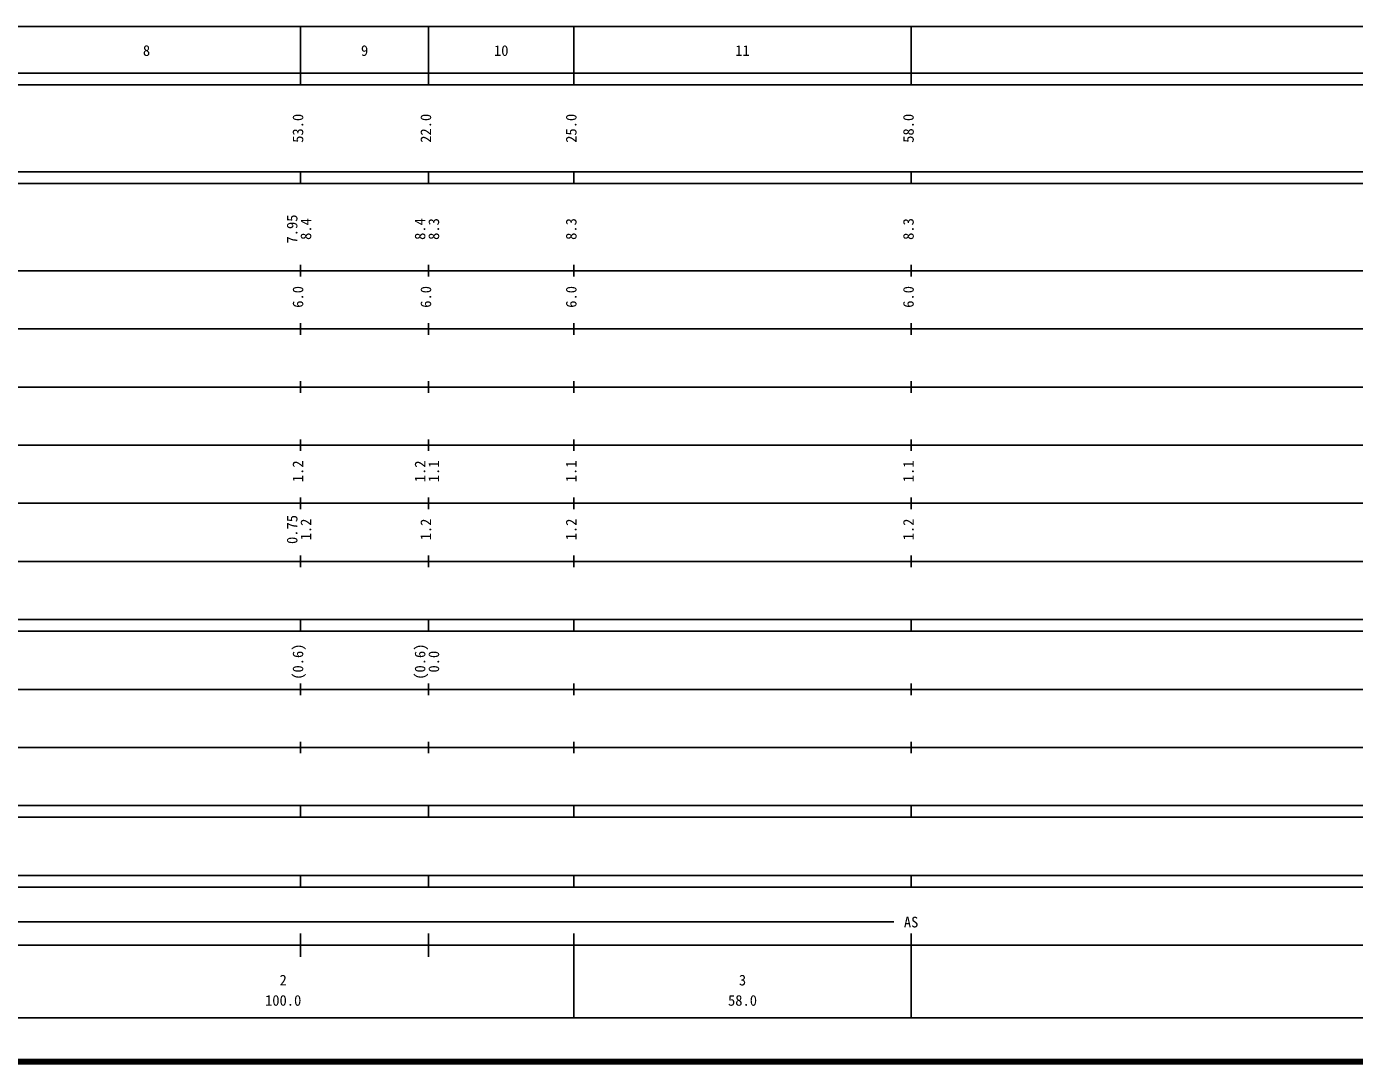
# Model space of a CAD drawing. Units: millimetres on the paper, enlarged 1000 times. Extents: x 40000 to 680000, y 20000 to 380000.
# Drawn here: x 173863 to 402249, y 20000 to 198000 of the extents above; entities that cross this region are included whole.
import ezdxf
from ezdxf.enums import TextEntityAlignment as Align

# ---------------------------------------------------------------- set-up
doc = ezdxf.new("R2010")
doc.units = ezdxf.units.MM
doc.header["$LTSCALE"] = 1000
doc.layers.add('M-TTL', color=2, linetype='Continuous', lineweight=140)
doc.layers.add('M-TTL-BAND', color=7, linetype='Continuous', lineweight=25)
doc.styles.add('ＭＳ ゴシック', font='')
doc.styles.get('ＭＳ ゴシック').set_extended_font_data('MS Gothic')

msp = doc.modelspace()

# ---------------------------------------------------------------- linework, layer by layer
at = {"layer": 'M-TTL'}
msp.add_line((40000, 20000), (680000, 20000), dxfattribs=at)
at = {"layer": 'M-TTL-BAND'}
for p, q in [((68000, 198000), (579000, 198000)), ((221000, 188000), (221000, 198000)), ((243000, 188000), (243000, 198000)), ((268000, 188000), (268000, 198000)), ((326000, 188000), (326000, 198000)), ((40000, 190000), (579000, 190000)), ((40000, 188000), (579000, 188000)), ((40000, 173000), (579000, 173000)), ((221000, 171000), (221000, 173000)), ((243000, 171000), (243000, 173000)), ((268000, 171000), (268000, 173000)), ((326000, 171000), (326000, 173000)), ((40000, 171000), (579000, 171000)), ((40000, 156000), (579000, 156000)), ((221000, 155000), (221000, 157000)), ((243000, 155000), (243000, 157000)), ((268000, 155000), (268000, 157000)), ((326000, 155000), (326000, 157000)), ((221000, 145000), (221000, 147000)), ((243000, 145000), (243000, 147000)), ((268000, 145000), (268000, 147000)), ((326000, 145000), (326000, 147000)), ((46000, 146000), (579000, 146000)), ((52000, 136000), (579000, 136000)), ((221000, 135000), (221000, 137000)), ((243000, 135000), (243000, 137000)), ((268000, 135000), (268000, 137000)), ((326000, 135000), (326000, 137000)), ((46000, 126000), (579000, 126000)), ((221000, 125000), (221000, 127000)), ((243000, 125000), (243000, 127000)), ((268000, 125000), (268000, 127000)), ((326000, 125000), (326000, 127000)), ((221000, 115000), (221000, 117000)), ((243000, 115000), (243000, 117000)), ((268000, 115000), (268000, 117000)), ((326000, 115000), (326000, 117000)), ((52000, 116000), (579000, 116000)), ((46000, 106000), (579000, 106000)), ((221000, 105000), (221000, 107000)), ((243000, 105000), (243000, 107000)), ((268000, 105000), (268000, 107000)), ((326000, 105000), (326000, 107000)), ((40000, 96000), (579000, 96000)), ((221000, 94000), (221000, 96000)), ((243000, 94000), (243000, 96000)), ((268000, 94000), (268000, 96000)), ((326000, 94000), (326000, 96000)), ((40000, 94000), (579000, 94000)), ((221000, 83000), (221000, 85000)), ((243000, 83000), (243000, 85000)), ((268000, 83000), (268000, 85000)), ((326000, 83000), (326000, 85000)), ((49000, 84000), (579000, 84000)), ((40000, 74000), (579000, 74000)), ((221000, 73000), (221000, 75000)), ((243000, 73000), (243000, 75000)), ((268000, 73000), (268000, 75000)), ((326000, 73000), (326000, 75000)), ((40000, 64000), (579000, 64000)), ((221000, 62000), (221000, 64000)), ((243000, 62000), (243000, 64000)), ((268000, 62000), (268000, 64000)), ((326000, 62000), (326000, 64000)), ((40000, 62000), (579000, 62000)), ((40000, 52000), (579000, 52000)), ((221000, 50000), (221000, 52000)), ((243000, 50000), (243000, 52000)), ((268000, 50000), (268000, 52000)), ((326000, 50000), (326000, 52000)), ((40000, 50000), (579000, 50000)), ((71000, 44000), (323000, 44000)), ((221000, 38000), (221000, 42000)), ((243000, 38000), (243000, 42000)), ((268000, 27500), (268000, 42000)), ((326000, 27500), (326000, 42000)), ((40000, 40000), (579000, 40000)), ((68000, 27500), (579000, 27500))]:
    msp.add_line(p, q, dxfattribs=at)

# ---------------------------------------------------------------- texts
at = {"layer": 'M-TTL-BAND', "style": 'ＭＳ ゴシック'}
for s, p in [('8', (194500, 192405)), ('9', (232000, 192405)), ('10', (255500, 192405)), ('11', (297000, 192405)), ('AS', (326000, 42500)), ('2', (218000, 32523)), ('3', (297000, 32523)), ('100.0', (218000, 29033)), ('58.0', (297000, 29033))]:
    msp.add_text(s, height=1833, dxfattribs=at).set_placement(p, align=Align.BOTTOM_CENTER)
for s, p in [('53.0', (222000, 180500)), ('22.0', (244000, 180500)), ('25.0', (269000, 180500)), ('58.0', (327000, 180500)), ('7.95', (221000, 163174)), ('8.4', (223370, 163174)), ('8.4', (243000, 163174)), ('8.3', (245370, 163174)), ('8.3', (269000, 163174)), ('8.3', (327000, 163174)), ('6.0', (222000, 151500)), ('6.0', (244000, 151500)), ('6.0', (269000, 151500)), ('6.0', (327000, 151500)), ('1.2', (222000, 121500)), ('1.2', (243000, 121500)), ('1.1', (245370, 121500)), ('1.1', (269000, 121500)), ('1.1', (327000, 121500)), ('0.75', (221000, 111500)), ('1.2', (223370, 111500)), ('1.2', (244000, 111500)), ('1.2', (269000, 111500)), ('1.2', (327000, 111500)), ('(0.6)', (222000, 88764)), ('(0.6)', (243000, 88764)), ('0.0', (245370, 88764))]:
    msp.add_text(s, height=1833, rotation=90, dxfattribs=at).set_placement(p, align=Align.BOTTOM_CENTER)

doc.saveas('drawing.dxf')
